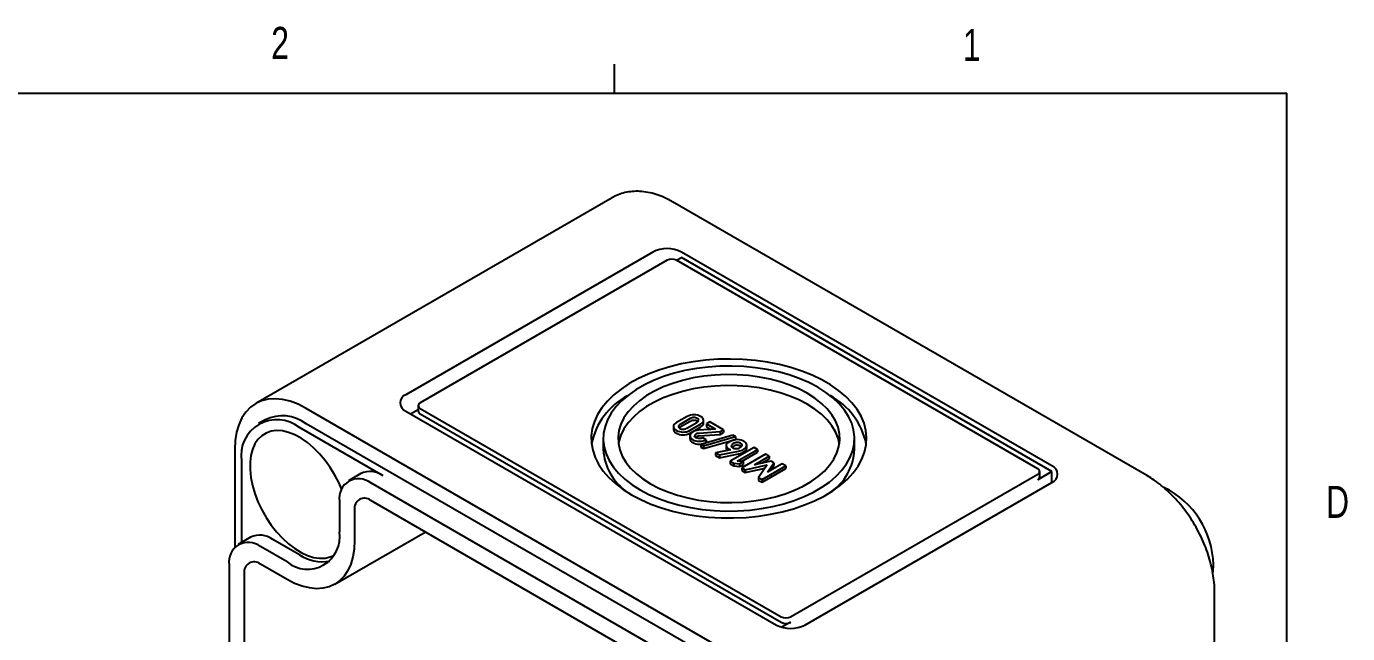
# Paper-space layout 'Layout1' of a CAD drawing. Extents: x 0.4 to 16.6, y 0.2 to 10.8.
# Drawn here: x 12.684 to 16.555, y 9.058 to 10.838 of the extents above; entities that cross this region are included whole.
import ezdxf

# ---------------------------------------------------------------- set-up
doc = ezdxf.new("R2010")
doc.units = 0
doc.header["$MEASUREMENT"] = 0
doc.linetypes.add('SLD-SOLID', pattern=[0])
doc.layers.get('0').update_dxf_attribs({"linetype": 'CONTINUOUS'})
doc.styles.add('SLDTEXTSTYLE1', font='TXT', dxfattribs={"width": 0.75})

psp = doc.layouts.get("Layout1")

# ---------------------------------------------------------------- linework, layer by layer
at = {"color": 7, "linetype": 'SLD-SOLID'}
for p, q in [((14.4073, 10.6421), (14.4073, 10.7269)), ((0.6263, 10.6421), (16.3763, 10.6421)), ((16.3763, 0.3921), (16.3763, 10.6421)), ((14.3996, 10.3354), (13.3556, 9.7328)), ((15.9687, 9.5202), (14.5767, 10.3237)), ((14.5194, 10.1762), (13.7955, 9.7583)), ((14.5611, 10.1521), (13.8373, 9.7342)), ((14.589, 10.1521), (14.6029, 10.1601)), ((15.6468, 9.5414), (14.589, 10.1521)), ((15.6886, 9.5494), (14.6029, 10.1762)), ((15.6886, 9.5333), (14.6029, 10.1601)), ((14.8952, 8.9146), (13.5032, 9.7181)), ((13.8315, 9.7262), (13.8315, 9.7101)), ((13.8373, 9.7181), (14.8952, 9.1074)), ((13.3832, 9.685), (13.3637, 9.6738)), ((13.7955, 9.7101), (14.8813, 9.0833)), ((13.8095, 9.7021), (13.8315, 9.7148)), ((13.8373, 9.7021), (14.8952, 9.0914)), ((14.6194, 9.6944), (14.5887, 9.6767)), ((14.6288, 9.6883), (14.5992, 9.6712)), ((14.6288, 9.6801), (14.5992, 9.6631)), ((14.6511, 9.6792), (14.6492, 9.6806)), ((14.6678, 9.6734), (14.6678, 9.6836)), ((14.6862, 9.6783), (14.6762, 9.6725)), ((14.7258, 9.6554), (14.6862, 9.6783)), ((13.7287, 9.5205), (13.4837, 9.6619)), ((14.8952, 8.8696), (13.5032, 9.6731)), ((14.5799, 9.6666), (14.5799, 9.6564)), ((14.5802, 9.6574), (14.58, 9.6565)), ((14.5992, 9.6631), (14.5966, 9.6609)), ((14.6188, 9.6599), (14.6484, 9.677)), ((14.6282, 9.6539), (14.6589, 9.6716)), ((14.6282, 9.6457), (14.6589, 9.6634)), ((14.7028, 9.6572), (14.6523, 9.6539)), ((14.6552, 9.646), (14.7165, 9.65)), ((14.6552, 9.6379), (14.7165, 9.6418)), ((14.7536, 9.64), (14.6595, 9.6126)), ((14.6762, 9.6725), (14.7028, 9.6572)), ((14.6762, 9.6725), (14.6762, 9.6644)), ((14.6762, 9.6644), (14.6901, 9.6564)), ((14.7165, 9.65), (14.7258, 9.6554)), ((14.7165, 9.65), (14.7165, 9.6418)), ((14.7165, 9.6418), (14.7258, 9.6472)), ((14.7258, 9.6554), (14.7258, 9.6472)), ((14.7613, 9.6356), (14.7536, 9.64)), ((14.374, 9.6298), (14.374, 9.5976)), ((14.6277, 9.6378), (14.6277, 9.6296)), ((14.6436, 9.6336), (14.6458, 9.6353)), ((14.6595, 9.6126), (14.6672, 9.6082)), ((14.6595, 9.6126), (14.6595, 9.6045)), ((14.6595, 9.6045), (14.6672, 9.6001)), ((14.6757, 9.6264), (14.6657, 9.6322)), ((14.6672, 9.6082), (14.7613, 9.6356)), ((14.6672, 9.6001), (14.7613, 9.6274)), ((14.6672, 9.6082), (14.6672, 9.6001)), ((14.6757, 9.6264), (14.6757, 9.6183)), ((14.734, 9.6088), (14.734, 9.6006)), ((14.8157, 9.6036), (14.746, 9.5634)), ((14.7546, 9.6068), (14.7513, 9.6041)), ((14.7613, 9.6356), (14.7613, 9.6274)), ((14.7944, 9.6006), (14.7944, 9.6108)), ((14.8257, 9.5979), (14.8157, 9.6036)), ((15.1102, 9.5976), (15.1102, 9.6298)), ((13.2944, 9.5976), (13.2944, 9.3114)), ((13.3139, 9.5638), (13.3139, 9.3249)), ((14.7471, 9.5969), (14.7032, 9.5882)), ((14.7032, 9.5882), (14.7143, 9.5818)), ((14.7032, 9.5882), (14.7032, 9.5801)), ((14.7032, 9.5801), (14.7143, 9.5737)), ((14.7143, 9.5818), (14.7705, 9.5926)), ((14.7143, 9.5737), (14.7705, 9.5845)), ((14.7143, 9.5818), (14.7143, 9.5737)), ((14.746, 9.5634), (14.7561, 9.5576)), ((14.746, 9.5634), (14.746, 9.5552)), ((14.7666, 9.5637), (14.8257, 9.5979)), ((14.7838, 9.5622), (14.7666, 9.5637)), ((14.7732, 9.5561), (14.7838, 9.5622)), ((14.7788, 9.5626), (14.8257, 9.5897)), ((14.8493, 9.5841), (14.7797, 9.544)), ((14.7838, 9.5622), (14.7838, 9.554)), ((14.8166, 9.5529), (14.8598, 9.578)), ((14.8646, 9.5638), (14.8166, 9.5529)), ((14.8257, 9.5979), (14.8257, 9.5897)), ((14.8396, 9.5581), (14.8598, 9.5699)), ((14.8598, 9.578), (14.8493, 9.5841)), ((14.8598, 9.578), (14.8598, 9.5699)), ((14.8734, 9.5587), (14.8646, 9.5638)), ((13.6638, 9.5269), (13.6276, 9.506)), ((14.746, 9.5552), (14.7561, 9.5495)), ((14.7561, 9.5576), (14.7732, 9.5561)), ((14.7561, 9.5576), (14.7561, 9.5495)), ((14.7561, 9.5495), (14.7732, 9.5479)), ((14.7732, 9.5561), (14.7732, 9.5479)), ((14.7732, 9.5479), (14.7838, 9.554)), ((14.7797, 9.544), (14.7897, 9.5382)), ((14.7797, 9.544), (14.7797, 9.5358)), ((14.7797, 9.5358), (14.7897, 9.53)), ((14.7897, 9.5382), (14.8546, 9.5531)), ((14.7897, 9.53), (14.8481, 9.5434)), ((14.7897, 9.5382), (14.7897, 9.53)), ((14.8546, 9.5531), (14.8292, 9.5154)), ((14.8392, 9.5097), (14.9087, 9.5498)), ((14.8392, 9.5015), (14.9087, 9.5416)), ((14.8548, 9.5308), (14.8734, 9.5587)), ((14.8982, 9.5559), (14.8548, 9.5308)), ((14.8637, 9.536), (14.8734, 9.5505)), ((14.8734, 9.5587), (14.8734, 9.5505)), ((14.9087, 9.5498), (14.8982, 9.5559)), ((14.9087, 9.5498), (14.9087, 9.5416)), ((14.923, 9.1074), (15.6468, 9.5253)), ((15.6886, 9.5333), (15.6468, 9.5092)), ((15.6526, 9.5173), (15.6526, 9.5333)), ((15.6886, 9.5012), (15.6886, 9.5333)), ((14.5945, 8.9789), (13.6925, 9.4996)), ((14.8292, 9.5154), (14.8392, 9.5097)), ((14.8292, 9.5154), (14.8292, 9.5072)), ((14.8292, 9.5072), (14.8392, 9.5015)), ((14.8392, 9.5097), (14.8392, 9.5015)), ((14.9648, 9.0833), (15.6886, 9.5012)), ((13.6007, 9.4465), (13.6007, 9.3565)), ((14.5945, 8.9274), (13.6925, 9.4481)), ((13.6452, 9.4208), (13.6452, 9.3308)), ((13.3408, 9.3404), (13.3047, 9.3195)), ((13.4837, 9.289), (13.4058, 9.334)), ((13.5873, 9.2028), (13.8524, 9.3558)), ((13.4476, 9.2681), (13.3696, 9.3131)), ((13.2777, 9.26), (13.2777, 7.2862)), ((13.4476, 9.2166), (13.3696, 9.2616)), ((13.3223, 9.2343), (13.3223, 7.2605)), ((16.1652, 6.6401), (16.1652, 9.1797)), ((14.923, 9.0914), (14.8976, 9.0767))]:
    psp.add_line(p, q, dxfattribs=at)
at = {"color": 7, "linetype": 'SLD-SOLID', "flags": 128}
for points in [[(14.4567, 9.465), (14.4838, 9.4507), (14.5131, 9.4379), (14.5443, 9.4267), (14.5771, 9.4171), (14.6113, 9.4094), (14.6465, 9.4034), (14.6826, 9.3993), (14.7191, 9.3972), (14.7558, 9.3969), (14.7925, 9.3986), (14.8287, 9.4022), (14.8641, 9.4077), (14.8986, 9.415), (14.9318, 9.4241), (14.9634, 9.435), (14.9932, 9.4474), (15.0208, 9.4613), (15.0462, 9.4766), (15.0691, 9.4932), (15.0892, 9.511), (15.1065, 9.5297), (15.1207, 9.5492), (15.1319, 9.5695), (15.1397, 9.5902), (15.1443, 9.6112), (15.1456, 9.6324), (15.1435, 9.6536), (15.1381, 9.6745), (15.1294, 9.6952), (15.1175, 9.7152), (15.1025, 9.7346), (15.0845, 9.7531), (15.0636, 9.7705), (15.0401, 9.7868), (15.0141, 9.8018), (14.9859, 9.8154), (14.9557, 9.8274), (14.9236, 9.8378), (14.8901, 9.8465), (14.8554, 9.8533), (14.8197, 9.8584), (14.7833, 9.8615), (14.7467, 9.8627), (14.7099, 9.862), (14.6735, 9.8593), (14.6376, 9.8548), (14.6026, 9.8484), (14.5687, 9.8401), (14.5363, 9.8302), (14.5056, 9.8185), (14.4769, 9.8053), (14.4503, 9.7907), (14.4262, 9.7747), (14.4046, 9.7575), (14.3859, 9.7393), (14.3701, 9.7201), (14.3574, 9.7002), (14.3479, 9.6797), (14.3417, 9.6588), (14.3388, 9.6377), (14.3392, 9.6165), (14.3429, 9.5954), (14.35, 9.5746), (14.3603, 9.5542), (14.3738, 9.5345), (14.3903, 9.5156), (14.4098, 9.4976), (14.432, 9.4807), (14.4567, 9.465)], [(14.4818, 9.4795), (14.5077, 9.4659), (14.5357, 9.4538), (14.5656, 9.4432), (14.5972, 9.4344), (14.63, 9.4273), (14.6638, 9.4221), (14.6984, 9.4187), (14.7333, 9.4173), (14.7683, 9.4178), (14.8031, 9.4202), (14.8373, 9.4245), (14.8707, 9.4306), (14.9029, 9.4386), (14.9337, 9.4483), (14.9627, 9.4596), (14.9897, 9.4725), (15.0144, 9.4868), (15.0368, 9.5024), (15.0564, 9.5191), (15.0732, 9.5369), (15.087, 9.5555), (15.0976, 9.5747), (15.1051, 9.5945), (15.1092, 9.6146), (15.1101, 9.6348), (15.1076, 9.655), (15.1018, 9.6749), (15.0927, 9.6945), (15.0805, 9.7134), (15.0651, 9.7316), (15.0469, 9.7489), (15.0259, 9.7651), (15.0024, 9.78), (14.9764, 9.7936), (14.9484, 9.8057), (14.9185, 9.8163), (14.887, 9.8251), (14.8541, 9.8322), (14.8203, 9.8374), (14.7858, 9.8408), (14.7508, 9.8422), (14.7158, 9.8417), (14.681, 9.8393), (14.6468, 9.835), (14.6134, 9.8289), (14.5812, 9.8209), (14.5505, 9.8112), (14.5215, 9.7999), (14.4945, 9.787), (14.4697, 9.7727), (14.4474, 9.7571), (14.4277, 9.7404), (14.411, 9.7226), (14.3972, 9.704), (14.3865, 9.6848), (14.3791, 9.665), (14.3749, 9.6449), (14.3741, 9.6247), (14.3766, 9.6045), (14.3824, 9.5846), (14.3914, 9.565), (14.4037, 9.5461), (14.419, 9.5279), (14.4372, 9.5106), (14.4582, 9.4944), (14.4818, 9.4795)], [(14.5124, 9.4972), (14.5368, 9.4844), (14.5633, 9.4732), (14.5917, 9.4636), (14.6216, 9.4556), (14.6527, 9.4495), (14.6848, 9.4452), (14.7174, 9.4428), (14.7503, 9.4423), (14.7831, 9.4437), (14.8155, 9.4471), (14.8471, 9.4523), (14.8777, 9.4594), (14.9068, 9.4682), (14.9343, 9.4786), (14.9598, 9.4906), (14.9831, 9.504), (15.0039, 9.5188), (15.022, 9.5346), (15.0372, 9.5515), (15.0494, 9.5691), (15.0585, 9.5874), (15.0643, 9.6061), (15.0668, 9.625), (15.0659, 9.644), (15.0618, 9.6628), (15.0543, 9.6813), (15.0437, 9.6993), (15.03, 9.7166), (15.0133, 9.7329), (14.9938, 9.7482), (14.9717, 9.7623), (14.9473, 9.7751), (14.9208, 9.7863), (14.8924, 9.7959), (14.8626, 9.8039), (14.8314, 9.81), (14.7994, 9.8143), (14.7667, 9.8167), (14.7338, 9.8172), (14.701, 9.8158), (14.6686, 9.8124), (14.637, 9.8072), (14.6065, 9.8001), (14.5773, 9.7913), (14.5498, 9.7809), (14.5243, 9.7689), (14.5011, 9.7555), (14.4803, 9.7407), (14.4622, 9.7249), (14.4469, 9.708), (14.4347, 9.6904), (14.4257, 9.6721), (14.4199, 9.6534), (14.4174, 9.6345), (14.4182, 9.6155), (14.4224, 9.5967), (14.4298, 9.5782), (14.4404, 9.5602), (14.4542, 9.5429), (14.4709, 9.5266), (14.4903, 9.5113), (14.5124, 9.4972)], [(15.0657, 9.6137), (15.0618, 9.6307), (15.0543, 9.6492), (15.0437, 9.6672), (15.03, 9.6844), (15.0133, 9.7008), (14.9938, 9.7161), (14.9717, 9.7302), (14.9473, 9.7429), (14.9208, 9.7542), (14.8924, 9.7638), (14.8626, 9.7717), (14.8314, 9.7779), (14.7994, 9.7822), (14.7667, 9.7846), (14.7338, 9.785), (14.701, 9.7836), (14.6686, 9.7803), (14.637, 9.775), (14.6065, 9.768), (14.5773, 9.7592), (14.5498, 9.7487), (14.5243, 9.7367), (14.5011, 9.7233), (14.4803, 9.7086), (14.4622, 9.6927), (14.4469, 9.6759), (14.4347, 9.6582), (14.4257, 9.64), (14.4199, 9.6213), (14.4185, 9.6137)], [(13.5032, 9.7181), (13.4799, 9.7301), (13.4568, 9.7389), (13.4343, 9.7444), (13.4126, 9.7466), (13.3922, 9.7453), (13.3731, 9.7407), (13.3556, 9.7328), (13.34, 9.7216), (13.3264, 9.7074), (13.3151, 9.6902), (13.3062, 9.6704), (13.2997, 9.6482), (13.2958, 9.6238), (13.2944, 9.5976)], [(13.6073, 9.4822), (13.6, 9.4989), (13.5879, 9.5221), (13.5742, 9.5445), (13.5589, 9.5656), (13.5424, 9.585), (13.525, 9.6025), (13.5069, 9.6177), (13.4884, 9.6305), (13.4698, 9.6405), (13.4515, 9.6477), (13.4337, 9.6519), (13.4167, 9.653), (13.4008, 9.651), (13.3863, 9.646), (13.3733, 9.6381), (13.3622, 9.6273), (13.3531, 9.6139), (13.3461, 9.598), (13.3414, 9.58), (13.339, 9.5601), (13.339, 9.5386), (13.3414, 9.5159), (13.3461, 9.4925), (13.3531, 9.4686), (13.3622, 9.4446), (13.3733, 9.421), (13.3863, 9.3981), (13.4008, 9.3763), (13.4167, 9.356), (13.4337, 9.3375), (13.4515, 9.3212), (13.4698, 9.3071), (13.4884, 9.2957), (13.5069, 9.2871), (13.525, 9.2814), (13.5424, 9.2788), (13.5589, 9.2792), (13.5742, 9.2827), (13.5849, 9.2874)], [(13.6452, 9.3308), (13.644, 9.306), (13.6403, 9.2829), (13.6341, 9.2618), (13.6256, 9.2431), (13.6149, 9.2268), (13.6021, 9.2134), (13.5873, 9.2028), (13.5708, 9.1953), (13.5527, 9.1909), (13.5333, 9.1897), (13.5128, 9.1918), (13.4915, 9.197), (13.4697, 9.2053), (13.4476, 9.2166)], [(16.1603, 9.2384), (16.1607, 9.2411), (16.1618, 9.2601)]]:
    psp.add_lwpolyline(points, dxfattribs=at)
at = {"color": 7, "linetype": 'SLD-SOLID'}
for centre, radius, start, end in [((14.5611, 10.0956), 0.0908, 62.6097, 117.3903), ((14.575, 10.1252), 0.0303, 62.6097, 117.3903), ((13.8047, 9.7342), 0.0258, 110.7834, 249.2166), ((14.5408, 9.5738), 0.2052, 117.7618, 168.7991), ((14.9394, 9.5709), 0.2097, 11.7814, 61.6576), ((13.8404, 9.7262), 0.00859, 110.7834, 249.2166), ((13.4178, 9.58), 0.1051, 51.1474, 188.8634), ((13.4334, 9.5799), 0.1165, 53.1466, 115.5429), ((13.8414, 9.7111), 0.0099, 185.6948, 245.6253), ((14.5378, 9.6075), 0.1642, 183.4547, 235.6501), ((14.9494, 9.6057), 0.161, 303.791, 357.1042), ((13.6909, 9.4694), 0.0636, 53.4704, 115.2191), ((15.6438, 9.5333), 0.00859, 290.7834, 69.2166), ((15.6794, 9.5253), 0.0258, 290.7834, 69.2166), ((13.657, 9.4551), 0.0569, 51.3258, 188.6849), ((15.6427, 9.5182), 0.0099, 294.3747, 354.3052), ((15.9, 9.2521), 0.262, 1.7343, 63.5202), ((13.6741, 9.4255), 0.0292, 50.7967, 189.214), ((13.3679, 9.2829), 0.0636, 53.4704, 115.2191), ((13.5073, 9.3414), 0.0946, 230.7967, 9.214), ((13.334, 9.2686), 0.0569, 51.3258, 188.6849), ((13.3511, 9.239), 0.0292, 50.7967, 189.214), ((13.5516, 9.3923), 0.1236, 236.7082, 279.6782), ((14.9091, 9.1343), 0.0303, 242.6097, 297.3903), ((14.923, 9.1639), 0.0908, 242.6097, 297.3903), ((14.9091, 9.1182), 0.0303, 242.6097, 297.3903)]:
    psp.add_arc(centre, radius, start, end, dxfattribs=at)
for points, knots in [([(14.5767, 10.3237), (14.5725, 10.3261), (14.5607, 10.3327), (14.5407, 10.3415), (14.517, 10.3491), (14.4933, 10.3536), (14.4702, 10.3549), (14.448, 10.3531), (14.4272, 10.348), (14.4108, 10.3419), (14.4021, 10.3366), (14.3993, 10.3349)], [0, 0, 0, 0, 0.071226, 0.2026016, 0.3338019, 0.4631793, 0.5894428, 0.7117868, 0.8301848, 0.9452965, 1, 1, 1, 1]), ([(14.6589, 9.6634), (14.6605, 9.6644), (14.6635, 9.6664), (14.6671, 9.6701), (14.6673, 9.6729), (14.6675, 9.6744)], [0, 0, 0, 0, 0.331943, 0.632195, 1, 1, 1, 1]), ([(14.734, 9.6006), (14.7343, 9.5986), (14.7345, 9.5965), (14.7365, 9.5948), (14.7365, 9.5948)], [0, 0, 0, 0, 0.978023, 1, 1, 1, 1]), ([(16.1652, 9.1797), (16.1652, 9.1845), (16.1649, 9.1981), (16.1627, 9.2209), (16.158, 9.2483), (16.151, 9.2758), (16.1419, 9.3032), (16.1309, 9.3303), (16.1181, 9.3569), (16.1036, 9.3827), (16.0875, 9.4074), (16.0699, 9.4309), (16.0511, 9.453), (16.0311, 9.4734), (16.01, 9.492), (15.9891, 9.5077), (15.9751, 9.5162), (15.9687, 9.5202)], [0, 0, 0, 0, 0.0382224, 0.1080557, 0.1777362, 0.2472315, 0.3164909, 0.3855387, 0.4544394, 0.523277, 0.5921449, 0.6611141, 0.7302796, 0.7997402, 0.8695856, 0.9398796, 1, 1, 1, 1])]:
    psp.add_open_spline(points, degree=3, knots=knots, dxfattribs=at)
for points in [[(14.6402, 9.6994), (14.6328, 9.6998), (14.6258, 9.6981), (14.6194, 9.6944)], [(14.6394, 9.6913), (14.6357, 9.6912), (14.6322, 9.6903), (14.6288, 9.6883)], [(14.6394, 9.6831), (14.6357, 9.6831), (14.6322, 9.6821), (14.6288, 9.6801)], [(14.6492, 9.6888), (14.6463, 9.6905), (14.6431, 9.6913), (14.6394, 9.6913)], [(14.6492, 9.6806), (14.6463, 9.6823), (14.6431, 9.6831), (14.6394, 9.6831)], [(14.6591, 9.6945), (14.654, 9.6975), (14.6477, 9.6991), (14.6402, 9.6994)], [(14.6484, 9.677), (14.6518, 9.679), (14.6535, 9.681), (14.6536, 9.6831)], [(14.6536, 9.6831), (14.6537, 9.6852), (14.6522, 9.6871), (14.6492, 9.6888)], [(14.6589, 9.6716), (14.6653, 9.6753), (14.6683, 9.6793), (14.6677, 9.6836)], [(14.6677, 9.6836), (14.6672, 9.6879), (14.6643, 9.6916), (14.6591, 9.6945)], [(14.5887, 9.6767), (14.5823, 9.673), (14.5794, 9.669), (14.58, 9.6646)], [(14.58, 9.6646), (14.5805, 9.6603), (14.5833, 9.6566), (14.5884, 9.6537)], [(14.58, 9.6565), (14.5805, 9.6521), (14.5833, 9.6485), (14.5884, 9.6455)], [(14.5884, 9.6537), (14.5936, 9.6507), (14.5999, 9.6491), (14.6074, 9.6488)], [(14.5884, 9.6455), (14.5936, 9.6425), (14.5999, 9.6409), (14.6074, 9.6406)], [(14.5942, 9.6652), (14.5941, 9.663), (14.5955, 9.6611), (14.5984, 9.6594)], [(14.5992, 9.6712), (14.5959, 9.6693), (14.5942, 9.6673), (14.5942, 9.6652)], [(14.5984, 9.6594), (14.6013, 9.6577), (14.6047, 9.6569), (14.6083, 9.657)], [(14.6074, 9.6488), (14.6149, 9.6485), (14.6218, 9.6502), (14.6282, 9.6539)], [(14.6074, 9.6406), (14.6149, 9.6403), (14.6218, 9.642), (14.6282, 9.6457)], [(14.6083, 9.657), (14.612, 9.657), (14.6155, 9.658), (14.6188, 9.6599)], [(14.636, 9.6493), (14.6305, 9.6461), (14.6277, 9.6423), (14.6277, 9.6378)], [(14.6523, 9.6539), (14.6461, 9.6536), (14.6407, 9.652), (14.636, 9.6493)], [(14.6416, 9.6381), (14.642, 9.6403), (14.6434, 9.6421), (14.6458, 9.6435)], [(14.6458, 9.6435), (14.6468, 9.6441), (14.6481, 9.6446), (14.6495, 9.6451)], [(14.6495, 9.6451), (14.651, 9.6456), (14.6528, 9.6459), (14.6552, 9.646)], [(14.6277, 9.6378), (14.6276, 9.6333), (14.6305, 9.6294), (14.6363, 9.626)], [(14.6277, 9.6296), (14.6276, 9.6251), (14.6305, 9.6212), (14.6363, 9.6179)], [(14.6363, 9.626), (14.6415, 9.623), (14.648, 9.6215), (14.6557, 9.6216)], [(14.6363, 9.6179), (14.6415, 9.6149), (14.648, 9.6134), (14.6557, 9.6134)], [(14.6455, 9.6323), (14.6425, 9.634), (14.6412, 9.6359), (14.6416, 9.6381)], [(14.6552, 9.6298), (14.6515, 9.6299), (14.6482, 9.6307), (14.6455, 9.6323)], [(14.6458, 9.6353), (14.6468, 9.6359), (14.6481, 9.6365), (14.6495, 9.6369)], [(14.6495, 9.6369), (14.651, 9.6374), (14.6528, 9.6377), (14.6552, 9.6379)], [(14.6657, 9.6322), (14.6624, 9.6305), (14.6589, 9.6297), (14.6552, 9.6298)], [(14.6557, 9.6216), (14.6634, 9.6216), (14.6701, 9.6232), (14.6757, 9.6264)], [(14.6557, 9.6134), (14.6634, 9.6134), (14.6701, 9.615), (14.6757, 9.6183)], [(14.7437, 9.6203), (14.737, 9.6164), (14.7338, 9.6125), (14.734, 9.6088)], [(14.734, 9.6088), (14.7343, 9.6051), (14.7366, 9.6019), (14.7409, 9.5994)], [(14.7673, 9.6265), (14.7596, 9.627), (14.7517, 9.6249), (14.7437, 9.6203)], [(14.7546, 9.615), (14.7508, 9.6128), (14.7488, 9.6105), (14.7489, 9.6083)], [(14.7489, 9.6083), (14.749, 9.6061), (14.7504, 9.6042), (14.7531, 9.6026)], [(14.7531, 9.6026), (14.756, 9.601), (14.7593, 9.6002), (14.763, 9.6001)], [(14.7667, 9.6182), (14.7628, 9.6185), (14.7588, 9.6174), (14.7546, 9.615)], [(14.7667, 9.6101), (14.7628, 9.6103), (14.7588, 9.6093), (14.7546, 9.6068)], [(14.763, 9.6001), (14.7669, 9.6001), (14.7708, 9.6012), (14.7746, 9.6035)], [(14.7761, 9.6159), (14.7738, 9.6172), (14.7707, 9.618), (14.7667, 9.6182)], [(14.7761, 9.6077), (14.7738, 9.609), (14.7707, 9.6098), (14.7667, 9.6101)], [(14.7866, 9.6213), (14.7814, 9.6242), (14.775, 9.626), (14.7673, 9.6265)], [(14.7746, 9.6035), (14.7823, 9.6079), (14.7827, 9.612), (14.7761, 9.6159)], [(14.7848, 9.5978), (14.7914, 9.6016), (14.7946, 9.6058), (14.7944, 9.6103)], [(14.7848, 9.5896), (14.7914, 9.5935), (14.7946, 9.5976), (14.7944, 9.6021)], [(14.7944, 9.6103), (14.7941, 9.6148), (14.7915, 9.6184), (14.7866, 9.6213)], [(14.7409, 9.5994), (14.743, 9.5982), (14.7451, 9.5974), (14.7471, 9.5969)], [(14.7705, 9.5926), (14.7758, 9.5936), (14.7806, 9.5954), (14.7848, 9.5978)], [(14.7705, 9.5845), (14.7758, 9.5855), (14.7806, 9.5872), (14.7848, 9.5896)]]:
    psp.add_open_spline(points, degree=3, dxfattribs=at)

# ---------------------------------------------------------------- texts
at = {"color": 7, "linetype": 'CONTINUOUS', "char_height": 0.0937, "attachment_point": 1, "style": 'SLDTEXTSTYLE1'}
for s, insert in [('2', (13.401, 10.8362)), ('1', (15.4274, 10.8301)), ('D', (16.4913, 9.491))]:
    psp.add_mtext(s, dxfattribs=dict(at, insert=insert))

doc.saveas('drawing.dxf')
